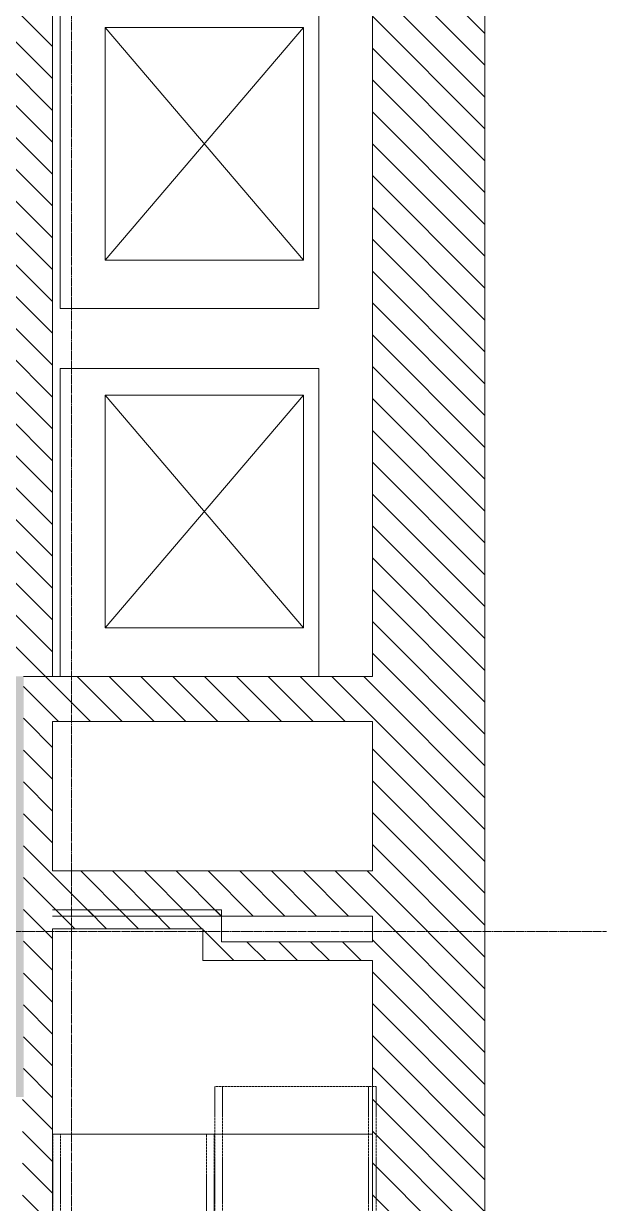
# Model space of a CAD drawing. Header units: inches. Extents: x -956 to 966, y -1111 to 895.
# Drawn here: x 810.4 to 965.8, y -48.7 to 265.6 of the extents above; entities that cross this region are included whole.
import ezdxf

# ---------------------------------------------------------------- set-up
doc = ezdxf.new("R2010")
doc.units = ezdxf.units.IN
doc.header["$MEASUREMENT"] = 0
doc.linetypes.add('Grid Line 1_4_', pattern=[0.4375, 0.25, -0.0625, 0.0625, -0.0625])
doc.linetypes.add('Overhead 1_16_', pattern=[0.101562, 0.0625, -0.039062])
for name, color, linetype, lineweight in [('A-DETL-GENF', 92, 'Continuous', 13), ('A-FLOR', 192, 'Continuous', 13), ('A-WALL', 113, 'Continuous', 13), ('A-WALL-PATT', 111, 'Continuous', 13), ('I-WALL', 2, 'Continuous', 13), ('Q-SPCQ', 91, 'Continuous', 13), ('S-GRID', 1, 'Continuous', 9), ('S-STRS-MBND', 31, 'Continuous', 13)]:
    doc.layers.add(name, color=color, linetype=linetype, lineweight=lineweight)
pattern_1 = [(135, (0, 0), (-4.24264, -4.24264), [])]

# ---------------------------------------------------------------- blocks, each defined once
blk = doc.blocks.new('Elevator-Traction-Schindler-3300MRL-Side_Door - 2500 LBS-1057707-7TH FLOOR TELECOM OVERHEAD ROUTING PLAN')
at = {"layer": 'A-DETL-GENF', "color": 9, "lineweight": 9}
for p, q in [((-31, 26.4375), (31, -26.4375)), ((-31, -26.4375), (31, 26.4375))]:
    blk.add_line(p, q, dxfattribs=at)
at = {"layer": 'Q-SPCQ', "color": 9, "lineweight": 9}
for p, q in [((-38.07874, 30.524114), (-38.07874, -38.475886)), ((43.92126, 30.524114), (-38.07874, 30.524114)), ((43.92126, -38.475886), (43.92126, 30.524114)), ((31, 26.4375), (-31, 26.4375)), ((-31, 26.4375), (-31, -26.4375)), ((31, -26.4375), (31, 26.4375)), ((-31, -26.4375), (31, -26.4375)), ((-38.07874, -38.475886), (43.92126, -38.475886))]:
    blk.add_line(p, q, dxfattribs=at)

msp = doc.modelspace()

# ---------------------------------------------------------------- hatches: boundary and pattern name
at = {"layer": 'A-WALL-PATT', "lineweight": 9}
h = msp.add_hatch(dxfattribs=at)
h.set_pattern_fill('FP1_1', color=9, style=0, pattern_type=2)
h.set_pattern_definition(pattern_1)
h.paths.add_polyline_path([(933.4, -243.24), (933.4, 797.38), (903.4, 797.38), (903.4, -243.24)], flags=0)
h = msp.add_hatch(dxfattribs=at)
h.set_pattern_fill('FP1_1', color=9, style=0, pattern_type=2)
h.set_pattern_definition(pattern_1)
h.paths.add_polyline_path([(806.15, 91.71), (818.15, 91.71), (818.15, 468.96), (806.15, 468.96), (806.15, 113.86)], flags=0)
at = {"layer": 'A-WALL-PATT'}
msp.add_hatch(color=253, dxfattribs=at).paths.add_polyline_path([(806.15, -20.37), (810.4, -20.37), (810.4, 91.71), (806.15, 91.71), (806.15, -14.86)], flags=0)
at = {"layer": 'A-WALL-PATT', "lineweight": 9}
h = msp.add_hatch(dxfattribs=at)
h.set_pattern_fill('FP1_1', color=9, style=0, pattern_type=2)
h.set_pattern_definition(pattern_1)
h.paths.add_polyline_path([(903.4, 79.71), (903.4, 91.71), (810.4, 91.71), (810.4, 79.71), (889.15, 79.71)], flags=0)
h = msp.add_hatch(dxfattribs=at)
h.set_pattern_fill('FP1_1', color=9, style=0, pattern_type=2)
h.set_pattern_definition(pattern_1)
h.paths.add_polyline_path([(810.15, -143.99), (818.15, -143.99), (818.15, 79.71), (810.4, 79.71), (810.4, -20.37), (810.15, -20.37), (810.15, -123.77)], flags=0)
h = msp.add_hatch(dxfattribs=at)
h.set_pattern_fill('FP1_1', color=9, style=0, pattern_type=2)
h.set_pattern_definition(pattern_1)
h.paths.add_polyline_path([(903.4, 27.88), (903.4, 39.88), (818.15, 39.88), (818.15, 27.88), (863.96, 27.88)], flags=0)
h = msp.add_hatch(dxfattribs=at)
h.set_pattern_fill('FP1_1', color=9, style=0, pattern_type=2)
h.set_pattern_definition(pattern_1)
h.paths.add_polyline_path([(858.15, 24.51), (858.15, 29.51), (818.15, 29.51), (818.15, 24.51), (834.26, 24.51)], flags=0)
h = msp.add_hatch(dxfattribs=at)
h.set_pattern_fill('FP1_1', color=9, style=0, pattern_type=2)
h.set_pattern_definition(pattern_1)
h.paths.add_polyline_path([(858.15, 16.01), (863.15, 16.01), (863.15, 29.51), (858.15, 29.51), (858.15, 24.51)], flags=0)
h = msp.add_hatch(dxfattribs=at)
h.set_pattern_fill('FP1_1', color=9, style=0, pattern_type=2)
h.set_pattern_definition(pattern_1)
h.paths.add_polyline_path([(903.4, 16.01), (903.4, 21.01), (863.15, 21.01), (863.15, 16.01), (863.96, 16.01)], flags=0)

# ---------------------------------------------------------------- linework, layer by layer
at = {"layer": 'A-FLOR', "color": 9, "lineweight": 9}
msp.add_line((903.4, -30.24), (818.15, -30.24), dxfattribs=at)
at = {"layer": 'A-WALL', "color": 53, "lineweight": 20}
for p, q in [((933.4, 797.38), (933.4, -243.24)), ((818.15, 275.88), (818.15, 91.71)), ((903.4, 91.71), (903.4, 275.88)), ((818.15, 91.71), (810.4, 91.71)), ((810.4, 91.71), (820.15, 91.71)), ((889.15, 91.71), (903.4, 91.71)), ((818.15, 79.71), (818.15, 39.88)), ((903.4, 79.71), (818.15, 79.71)), ((903.4, 39.88), (903.4, 79.71)), ((818.15, 39.88), (903.4, 39.88)), ((903.4, 27.88), (818.15, 27.88)), ((903.4, 21.01), (903.4, 27.88)), ((818.15, 24.51), (818.15, -143.99)), ((903.4, -143.99), (903.4, 16.01))]:
    msp.add_line(p, q, dxfattribs=at)
at = {"layer": 'I-WALL', "color": 53, "lineweight": 20}
for p, q in [((818.15, 29.51), (858.15, 29.51)), ((858.15, 29.51), (863.15, 29.51)), ((863.15, 29.51), (863.15, 21.01)), ((858.15, 24.51), (818.15, 24.51)), ((858.15, 16.01), (858.15, 24.51)), ((863.15, 21.01), (903.4, 21.01)), ((863.15, 16.01), (858.15, 16.01)), ((903.4, 16.01), (863.15, 16.01))]:
    msp.add_line(p, q, dxfattribs=at)
at = {"layer": 'S-GRID', "linetype": 'Grid Line 1_4_'}
for p, q in [((823.15, -423.37), (823.15, 870.85)), ((965.79, 23.76), (-931.82, 23.76))]:
    msp.add_line(p, q, dxfattribs=at)
at = {"layer": 'S-STRS-MBND', "color": 9, "linetype": 'Overhead 1_16_', "lineweight": 9}
for p, q in [((863.4, -17.53), (861.4, -17.53)), ((861.4, -17.53), (861.4, -103.87)), ((863.4, -17.53), (863.4, -103.87)), ((902.4, -17.53), (863.4, -17.53)), ((904.4, -17.53), (902.4, -17.53)), ((902.4, -17.53), (902.4, -128.65)), ((904.4, -17.53), (904.4, -128.65)), ((818.2, -128.63), (818.2, -30.24)), ((820.2, -128.63), (820.2, -30.24)), ((859.2, -105.87), (859.2, -30.24)), ((861.2, -103.87), (861.2, -30.24))]:
    msp.add_line(p, q, dxfattribs=at)

# ---------------------------------------------------------------- block references
at = {"layer": 'Q-SPCQ', "color": 9, "lineweight": 9, "rotation": 270.0000000000004}
for p in [(858.62, 233.63), (858.62, 135.63)]:
    msp.add_blockref('Elevator-Traction-Schindler-3300MRL-Side_Door - 2500 LBS-1057707-7TH FLOOR TELECOM OVERHEAD ROUTING PLAN', p, dxfattribs=at)

doc.saveas('drawing.dxf')
